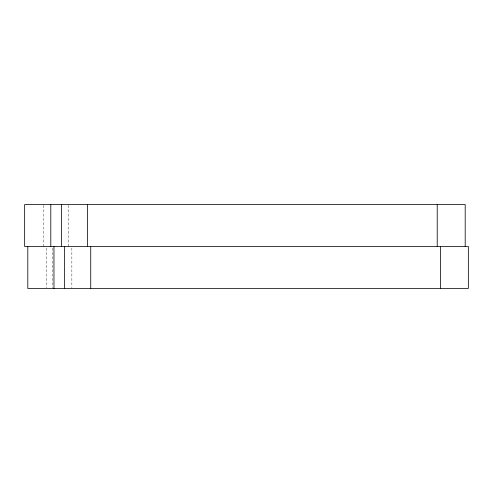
<?xml version="1.0" encoding="UTF-8"?>
<svg xmlns="http://www.w3.org/2000/svg" width="493" height="493" viewBox="0 0 493 493"><rect width="100%" height="100%" fill="white"/><g stroke="black" fill="none" stroke-linecap="round" stroke-linejoin="round"><path stroke-width="0.37" stroke-dasharray="2.46 1.85" d="M71.855 248.028L71.855 287.696M68.706 205.304L68.706 246.5M52.313 248.028L52.313 287.696M46.681 248.028L46.681 287.696M43.532 205.304L43.532 246.5"/><path stroke-width="0.74" d="M465.195 246.5L465.195 204.546L24.65 204.546L24.65 246.5L468.35 246.5L468.35 288.454L27.805 288.454L27.805 246.5M440.378 246.5L440.378 288.454M437.223 204.546L437.223 246.5M90.737 246.5L90.737 288.454M87.588 204.546L87.588 246.5M64.583 246.5L64.583 288.454M61.428 204.546L61.428 246.5M53.959 246.5L53.959 288.454M50.804 204.546L50.804 246.5"/></g></svg>
